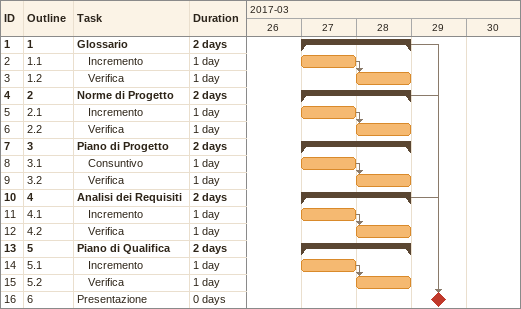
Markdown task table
| ID | WBS | Task | Duration | Start | Finish | Predecessors |
|---|---|---|---|---|---|---|
| 1 | 1 | **Glossario** | 2d | 2017-03-27 | 2017-03-28 |  |
| 2 | 1.1 | Incremento | 1d | 2017-03-27 | 2017-03-27 |  |
| 3 | 1.2 | Verifica | 1d | 2017-03-28 | 2017-03-28 | 2 |
| 4 | 2 | **Norme di Progetto** | 2d | 2017-03-27 | 2017-03-28 |  |
| 5 | 2.1 | Incremento | 1d | 2017-03-27 | 2017-03-27 |  |
| 6 | 2.2 | Verifica | 1d | 2017-03-28 | 2017-03-28 | 5 |
| 7 | 3 | **Piano di Progetto** | 2d | 2017-03-27 | 2017-03-28 |  |
| 8 | 3.1 | Consuntivo | 1d | 2017-03-27 | 2017-03-27 |  |
| 9 | 3.2 | Verifica | 1d | 2017-03-28 | 2017-03-28 | 8 |
| 10 | 4 | **Analisi dei Requisiti** | 2d | 2017-03-27 | 2017-03-28 |  |
| 11 | 4.1 | Incremento | 1d | 2017-03-27 | 2017-03-27 |  |
| 12 | 4.2 | Verifica | 1d | 2017-03-28 | 2017-03-28 | 11 |
| 13 | 5 | **Piano di Qualifica** | 2d | 2017-03-27 | 2017-03-28 |  |
| 14 | 5.1 | Incremento | 1d | 2017-03-27 | 2017-03-27 |  |
| 15 | 5.2 | Verifica | 1d | 2017-03-28 | 2017-03-28 | 14 |
| 16 | 6 | Presentazione | 0d | 2017-03-29 | 2017-03-29 | 1, 4, 10 |
